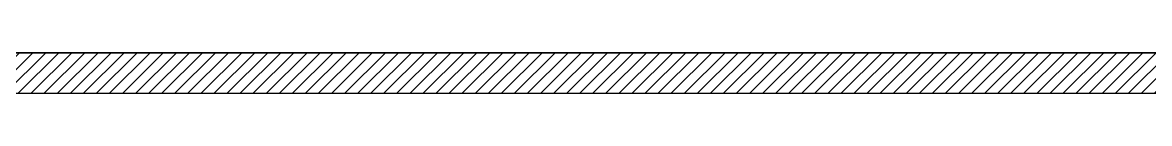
# Model space of a CAD drawing. Header units: inches. Extents: x 442278 to 842836, y -356313 to 59457.
# Drawn here: x 623468 to 626518, y -295328 to -295218 of the extents above; entities that cross this region are included whole.
import ezdxf

# ---------------------------------------------------------------- set-up
doc = ezdxf.new("R2010")
doc.units = ezdxf.units.IN
doc.header["$LTSCALE"] = 250
doc.header["$MEASUREMENT"] = 0
doc.linetypes.add('CENTER', pattern=[50.8, 31.75, -6.35, 6.35, -6.35])
for name, color, linetype in [('HACTH250', 250, 'Continuous'), ('netcat', 32, 'Continuous'), ('TRUC', 251, 'CENTER')]:
    doc.layers.add(name, color=color, linetype=linetype)
doc.styles.add('AVANTH', font='')
doc.styles.get('AVANTH').set_extended_font_data('.VnAvantH')
doc.linetypes.add('TX', pattern='A,676.874288,-193.500228,["tx",AVANTH,S=240.510514,R=359.931402,X=0,Y=-131.162874],-560.72896,746.79278', length=2177.896256)

msp = doc.modelspace()

# ---------------------------------------------------------------- hatches: boundary and pattern name
at = {"layer": 'HACTH250', "linetype": 'TX'}
h = msp.add_hatch(dxfattribs=at)
h.set_pattern_fill('ANSI31', color=256, scale=200, style=0)
h.set_pattern_definition([(45, (614935.482, -295328.18), (-17.67767, 17.67767), [])])
h.paths.add_polyline_path([(632715.48, -295328.18), (632715.48, -295218.18), (614935.48, -295218.18), (614935.48, -295328.18)])

# ---------------------------------------------------------------- linework, layer by layer
at = {"layer": 'netcat', "linetype": 'TX'}
for p, q in [((614935.48, -295218.18), (624985.48, -295218.18)), ((628505.48, -295218.18), (623215.48, -295218.18)), ((625205.48, -295218.18), (628285.48, -295218.18)), ((613515.48, -295328.18), (632495.48, -295328.18))]:
    msp.add_line(p, q, dxfattribs=at)
at = {"layer": 'TRUC'}
msp.add_line((610834.46, -295218.18), (634172.39, -295218.18), dxfattribs=at)

doc.saveas('drawing.dxf')
